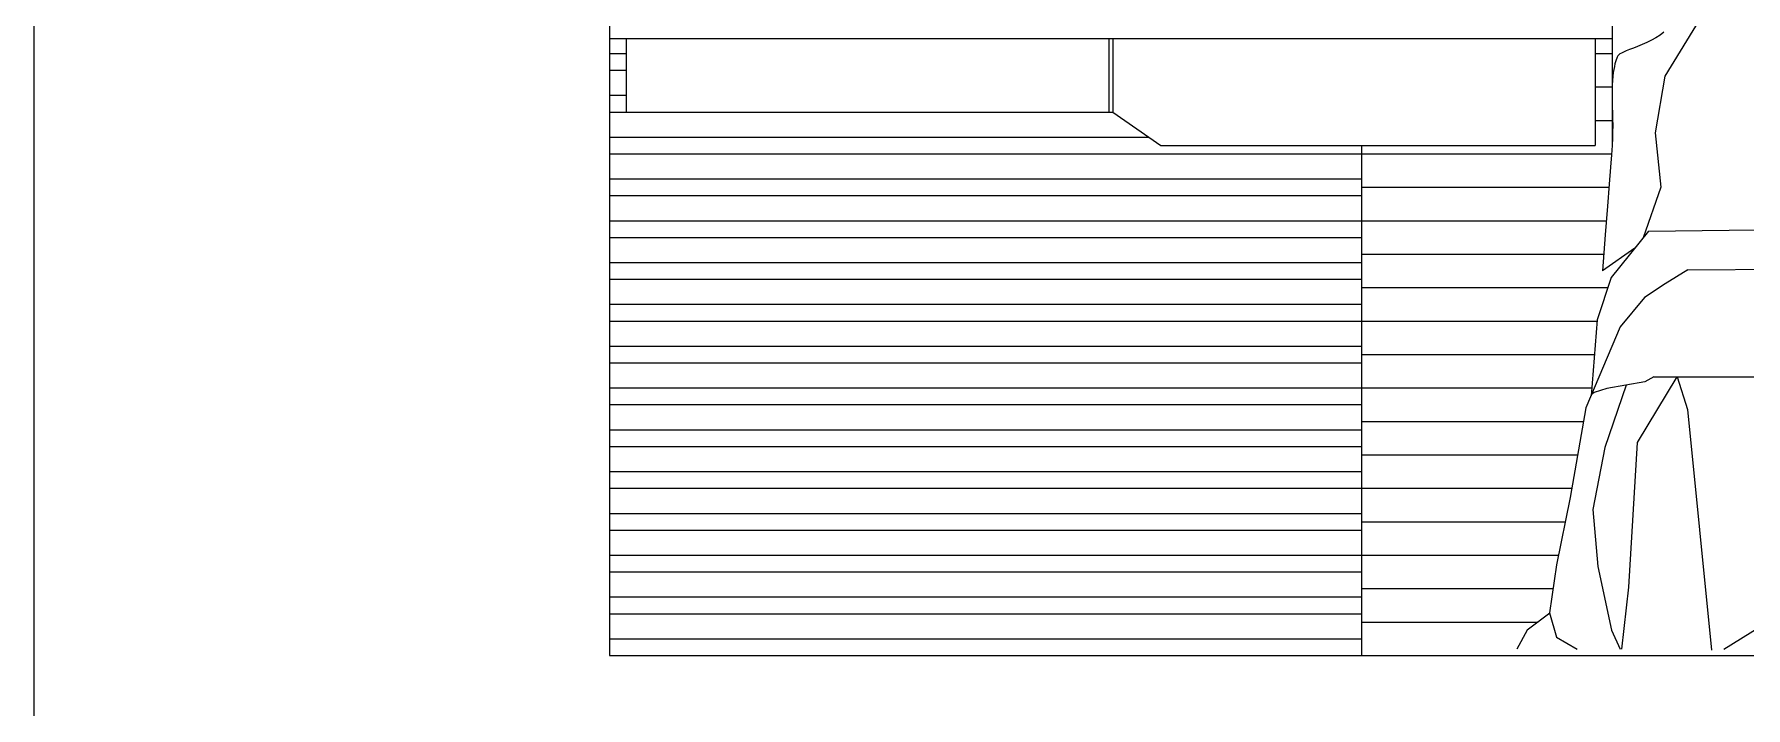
# Model space of a CAD drawing. Header units: millimetres. Extents: x -6165 to 15297, y -629 to 15029.
# Drawn here: x 10516 to 11532, y 9091 to 9491 of the extents above; entities that cross this region are included whole.
import ezdxf

# ---------------------------------------------------------------- set-up
doc = ezdxf.new("R2010")
doc.units = ezdxf.units.MM
for name, color, linetype in [('furn_dwgmodels.com', 18, 'Continuous'), ('h', 250, 'Continuous'), ('wall', 5, 'Continuous')]:
    doc.layers.add(name, color=color, linetype=linetype)

msp = doc.modelspace()

# ---------------------------------------------------------------- linework, layer by layer
at = {"color": 0}
msp.add_lwpolyline([(10515.988, 10600), (13115.988, 10600), (13115.988, 8000), (10515.988, 8000)], close=True, dxfattribs=at)
at = {"layer": 'furn_dwgmodels.com', "color": 0}
for p, q in [((11452.537, 10014.928), (11452.537, 9425.137)), ((10857.442, 9488.269), (11452.537, 9488.269)), ((10857.442, 9479.343), (10867.36, 9479.343)), ((10867.36, 9488.269), (10867.36, 9444.629)), ((11153.75, 9488.269), (11153.75, 9444.629)), ((11156.229, 9488.269), (11156.229, 9444.629)), ((11442.619, 9488.269), (11442.619, 9424.793)), ((11442.619, 9479.343), (11452.537, 9479.343)), ((10857.442, 9469.425), (10867.36, 9469.425)), ((11442.619, 9459.506), (11452.537, 9459.506)), ((10857.442, 9454.547), (10867.36, 9454.547)), ((10857.442, 9444.629), (11156.229, 9444.629)), ((11156.229, 9444.629), (11184.744, 9424.793)), ((11442.619, 9439.67), (11452.537, 9439.67)), ((10857.442, 9429.752), (11177.615, 9429.752)), ((10857.442, 9419.834), (11452.537, 9419.834)), ((11184.744, 9424.793), (11442.619, 9424.793)), ((10857.442, 9404.956), (11303.763, 9404.956)), ((11303.763, 9399.997), (11450.641, 9399.997)), ((10857.442, 9395.038), (11303.763, 9395.038)), ((10857.442, 9380.161), (11449.123, 9380.161)), ((10857.442, 9370.242), (11303.763, 9370.242)), ((11303.763, 9360.324), (11447.645, 9360.324)), ((10857.442, 9355.365), (11303.763, 9355.365)), ((10857.442, 9345.447), (11303.763, 9345.447)), ((11303.763, 9340.488), (11450.086, 9340.488)), ((10857.442, 9330.569), (11303.763, 9330.569)), ((10857.442, 9320.651), (11443.65, 9320.651)), ((10857.442, 9305.774), (11303.763, 9305.774)), ((10857.442, 9295.855), (11303.763, 9295.855)), ((11303.763, 9300.815), (11442.04, 9300.815)), ((10857.442, 9280.978), (11440.43, 9280.978)), ((10857.442, 9271.06), (11303.763, 9271.06)), ((10857.442, 9256.182), (11303.763, 9256.182)), ((11303.763, 9261.142), (11435.586, 9261.142)), ((10857.442, 9246.264), (11303.763, 9246.264)), ((11303.763, 9241.305), (11432.15, 9241.305)), ((10857.442, 9231.387), (11303.763, 9231.387)), ((10857.442, 9221.469), (11428.713, 9221.469)), ((10857.442, 9206.591), (11303.763, 9206.591)), ((10857.442, 9196.673), (11303.763, 9196.673)), ((11303.763, 9201.632), (11424.816, 9201.632)), ((10857.442, 9181.796), (11420.742, 9181.796)), ((10857.442, 9171.877), (11303.763, 9171.877)), ((10857.442, 9157), (11303.763, 9157)), ((11303.763, 9161.959), (11417.553, 9161.959)), ((10857.442, 9147.082), (11303.763, 9147.082)), ((11303.763, 9142.123), (11408.62, 9142.123)), ((10857.442, 9132.204), (11303.763, 9132.204))]:
    msp.add_line(p, q, dxfattribs=at)
for points in [[(11458.321, 9125.965), (11462.541, 9162.852), (11467.655, 9248.687), (11491.181, 9287.516), (11497.319, 9268.101), (11511.639, 9125.446)], [(11460.85, 9282.68), (11448.221, 9245.621), (11441.061, 9208.835), (11444.129, 9175.114), (11452.312, 9137.307), (11457.427, 9126.066)]]:
    msp.add_lwpolyline(points, dxfattribs=at)
at = {"layer": 'h', "color": 0}
for p, q in [((11303.763, 9424.793), (11303.763, 9122.286)), ((11474.183, 9373.905), (11920.54, 9379.893)), ((11497.436, 9350.942), (11921.316, 9353.936)), ((11477.264, 9287.516), (11920.553, 9287.516))]:
    msp.add_line(p, q, dxfattribs=at)
for points in [[(11522.17, 9525.552), (11505.804, 9501.574), (11483.866, 9465.817), (11478.093, 9432.367), (11481.557, 9400.071), (11471.1, 9370.083)], [(11483.285, 9491.954), (11481.054, 9490.236), (11478.583, 9488.643), (11475.932, 9487.174), (11473.185, 9485.828), (11470.427, 9484.602), (11467.741, 9483.494), (11465.211, 9482.503), (11462.92, 9481.625), (11460.954, 9480.86), (11459.373, 9480.199), (11458.143, 9479.611), (11457.208, 9479.058), (11456.512, 9478.506), (11455.998, 9477.915), (11455.611, 9477.25), (11455.293, 9476.474), (11454.989, 9475.549), (11454.653, 9474.444), (11454.293, 9473.143), (11453.924, 9471.636), (11453.565, 9469.913), (11453.233, 9467.964), (11452.945, 9465.778), (11452.72, 9463.346), (11452.574, 9460.655), (11452.519, 9457.706), (11452.537, 9454.529), (11452.606, 9451.165), (11452.701, 9447.654), (11452.8, 9444.036), (11452.879, 9440.352), (11452.915, 9436.641), (11452.884, 9432.944), (11452.762, 9429.187), (11452.52, 9424.843), (11452.13, 9419.268), (11451.561, 9411.822), (11450.785, 9401.861), (11449.772, 9388.744), (11448.493, 9371.829), (11446.919, 9350.473)], [(11474.197, 9373.921), (11452.106, 9346.541), (11443.709, 9321.375), (11440.056, 9276.369)], [(11466.063, 9363.84), (11446.919, 9350.473)], [(11497.436, 9350.942), (11484.021, 9342.695), (11471.747, 9334.521), (11457.427, 9317.15), (11436.969, 9269.123), (11427.763, 9215.988), (11419.58, 9176.136), (11415.489, 9147.525), (11419.58, 9133.219), (11431.855, 9126.066)], [(11477.264, 9287.516), (11472.049, 9284.675), (11449.425, 9280.646), (11442.01, 9278.306), (11440.254, 9277.137)], [(11415.549, 9147.315), (11402.192, 9137.307), (11395.999, 9125.965)], [(11518.799, 9126.066), (11540.279, 9139.35), (11553.576, 9140.372), (11578.125, 9126.066), (11610.857, 9138.328), (11635.406, 9144.459), (11654.841, 9137.307), (11671.207, 9126.066), (11683.481, 9131.175), (11699.847, 9132.197)]]:
    msp.add_lwpolyline(points, dxfattribs=at)
at = {"layer": 'wall', "color": 0}
for p, q in [((10857.442, 10461.249), (10857.442, 9122.286)), ((10857.442, 9122.286), (12642.726, 9122.286))]:
    msp.add_line(p, q, dxfattribs=at)

doc.saveas('drawing.dxf')
